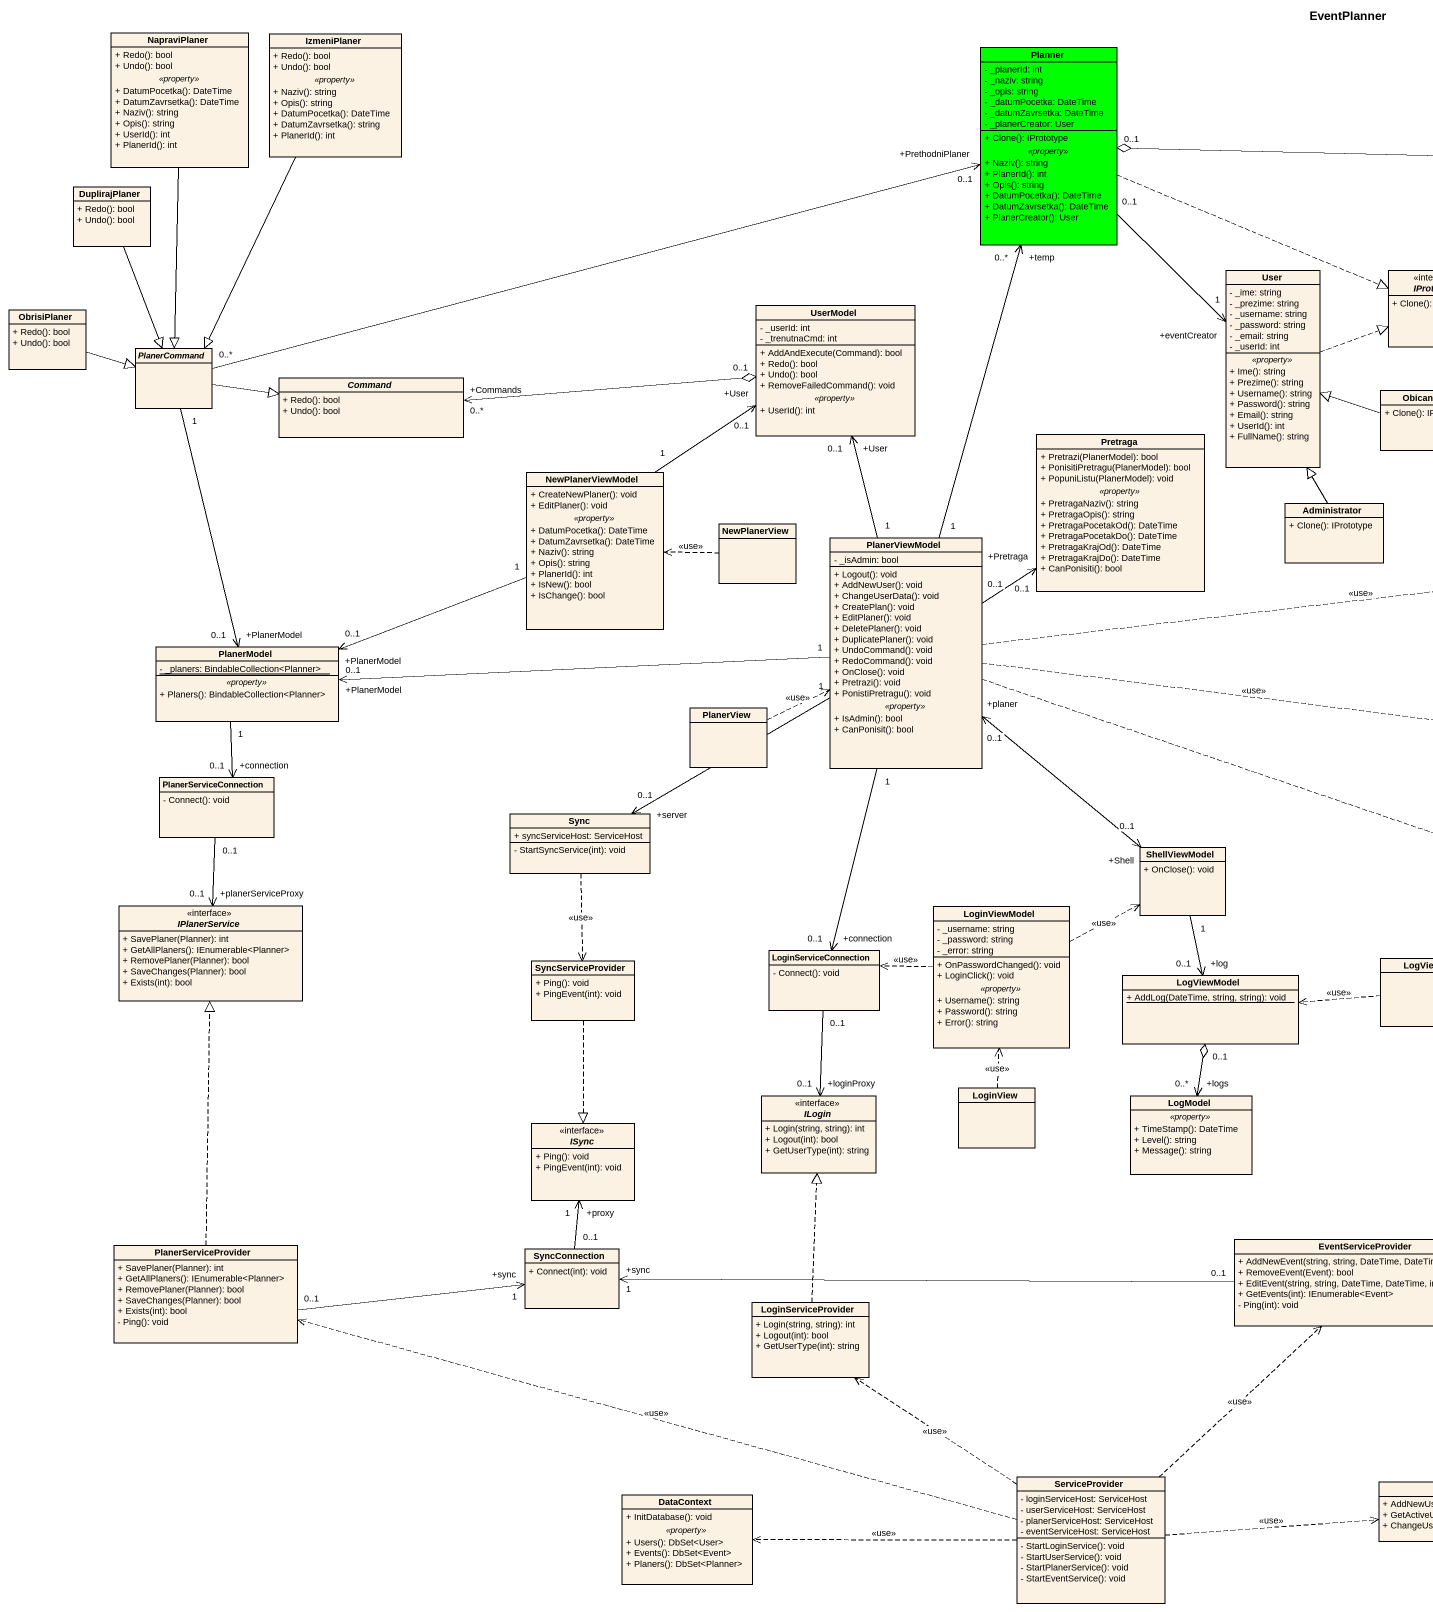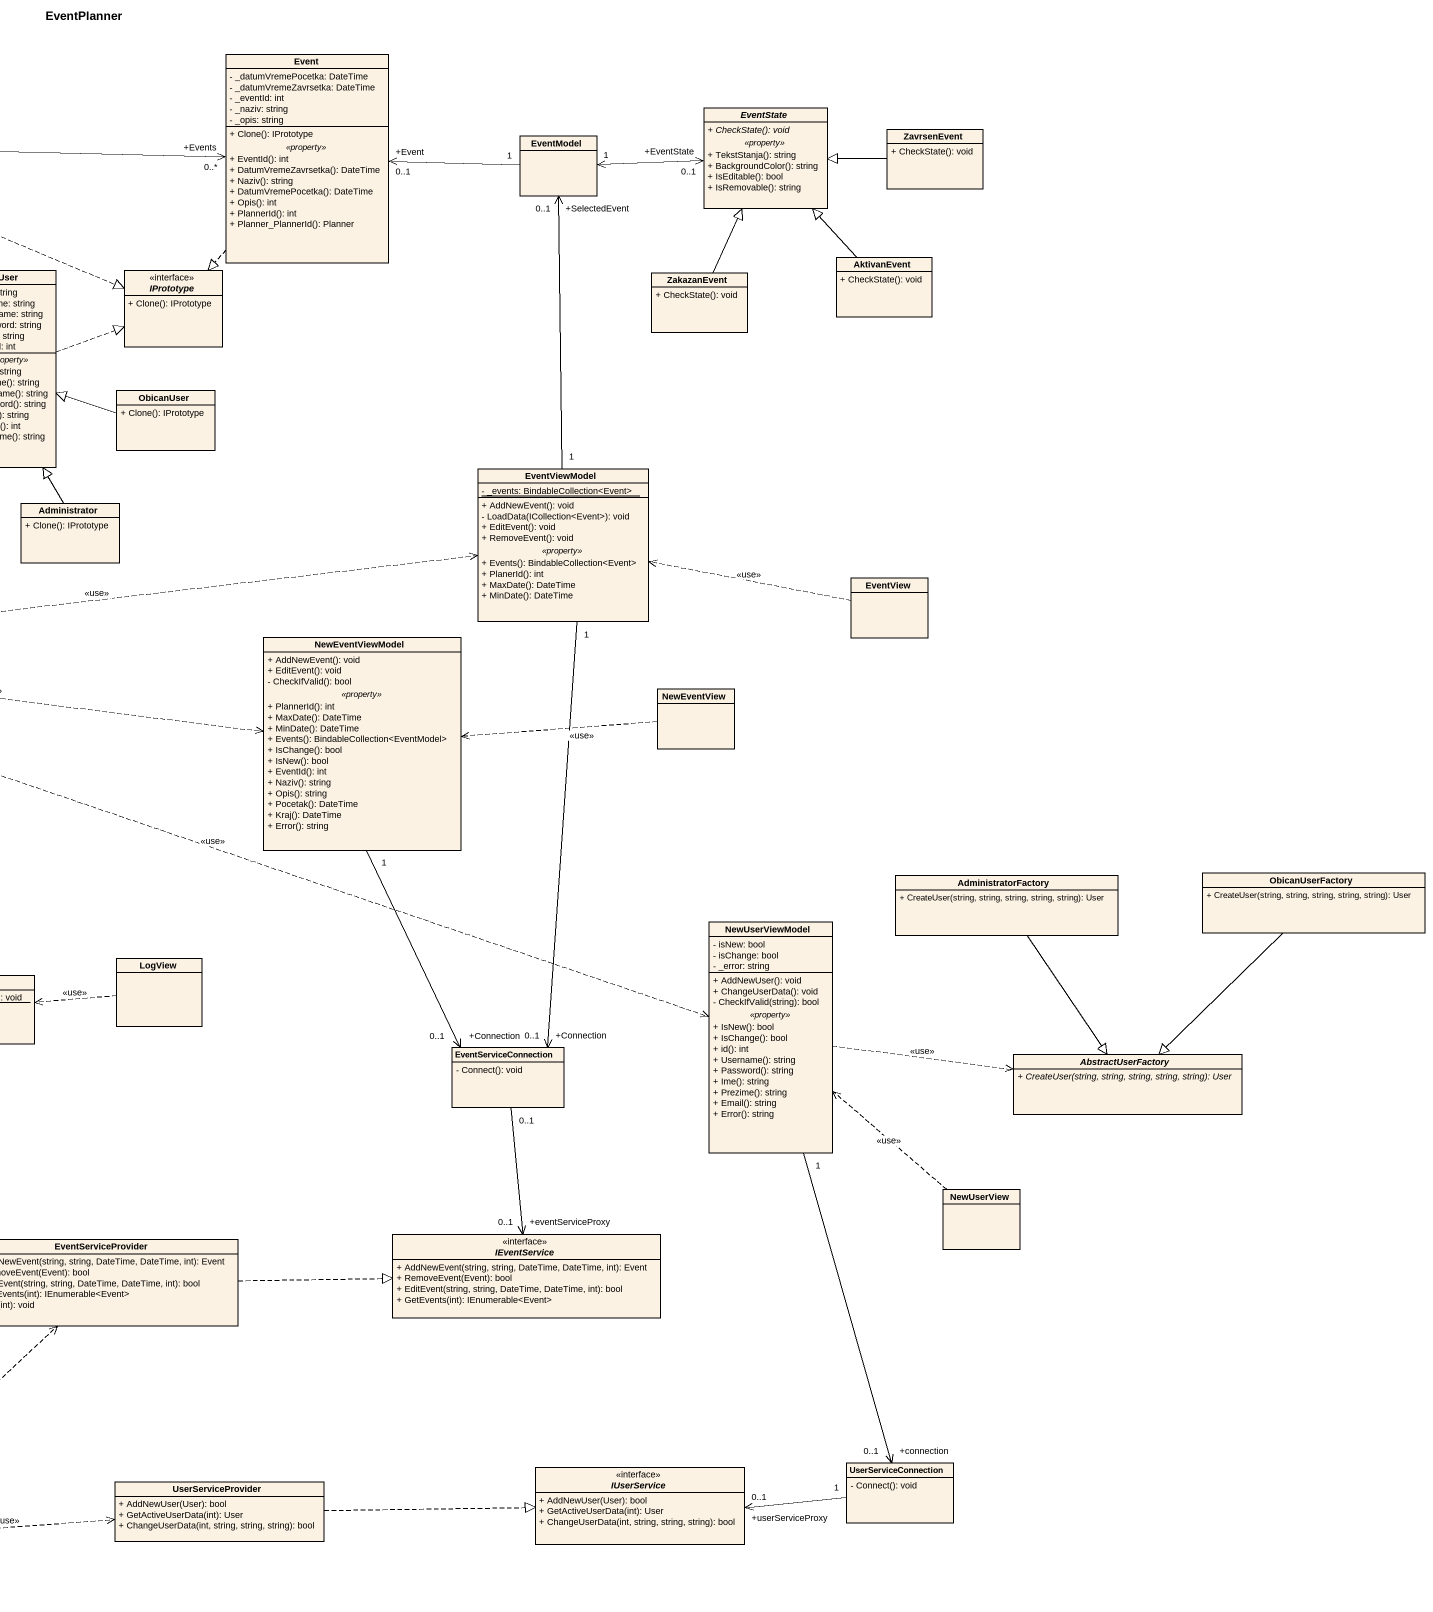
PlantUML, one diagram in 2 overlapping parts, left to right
@startuml
title EventPlanner
hide circle
hide empty members
skinparam classAttributeIconSize 0
class NapraviPlaner {
  + Redo(): bool
  + Undo(): bool
  .. <<property>> ..
  + DatumPocetka(): DateTime
  + DatumZavrsetka(): DateTime
  + Naziv(): string
  + Opis(): string
  + UserId(): int
  + PlanerId(): int
}
class IzmeniPlaner {
  + Redo(): bool
  + Undo(): bool
  .. <<property>> ..
  + Naziv(): string
  + Opis(): string
  + DatumPocetka(): DateTime
  + DatumZavrsetka(): string
  + PlanerId(): int
}
class Planner #00FF00 {
  - _planerId: int
  - _naziv: string
  - _opis: string
  - _datumPocetka: DateTime
  - _datumZavrsetka: DateTime
  - _planerCreator: User
  --
  + Clone(): IPrototype
  .. <<property>> ..
  + Naziv(): string
  + PlanerId(): int
  + Opis(): string
  + DatumPocetka(): DateTime
  + DatumZavrsetka(): DateTime
  + PlanerCreator(): User
}
class Event {
  - _datumVremePocetka: DateTime
  - _datumVremeZavrsetka: DateTime
  - _eventId: int
  - _naziv: string
  - _opis: string
  --
  + Clone(): IPrototype
  .. <<property>> ..
  + EventId(): int
  + DatumVremeZavrsetka(): DateTime
  + Naziv(): string
  + DatumVremePocetka(): DateTime
  + Opis(): int
  + PlannerId(): int
  + Planner_PlannerId(): Planner
}
abstract class EventState {
  {abstract} + CheckState(): void
  .. <<property>> ..
  + TekstStanja(): string
  + BackgroundColor(): string
  + IsEditable(): bool
  + IsRemovable(): string
}
class EventModel
class ZavrsenEvent {
  + CheckState(): void
}
class DuplirajPlaner {
  + Redo(): bool
  + Undo(): bool
}
class AktivanEvent {
  + CheckState(): void
}
class User {
  - _ime: string
  - _prezime: string
  - _username: string
  - _password: string
  - _email: string
  - _userId: int
  .. <<property>> ..
  + Ime(): string
  + Prezime(): string
  + Username(): string
  + Password(): string
  + Email(): string
  + UserId(): int
  + FullName(): string
}
interface IPrototype {
  + Clone(): IPrototype
}
class ZakazanEvent {
  + CheckState(): void
}
class ObrisiPlaner {
  + Redo(): bool
  + Undo(): bool
}
class UserModel {
  - _userId: int
  - _trenutnaCmd: int
  --
  + AddAndExecute(Command): bool
  + Redo(): bool
  + Undo(): bool
  + RemoveFailedCommand(): void
  .. <<property>> ..
  + UserId(): int
}
abstract class PlanerCommand
abstract class Command {
  + Redo(): bool
  + Undo(): bool
}
class ObicanUser {
  + Clone(): IPrototype
}
class Pretraga {
  + Pretrazi(PlanerModel): bool
  + PonisitiPretragu(PlanerModel): bool
  + PopuniListu(PlanerModel): void
  .. <<property>> ..
  + PretragaNaziv(): string
  + PretragaOpis(): string
  + PretragaPocetakOd(): DateTime
  + PretragaPocetakDo(): DateTime
  + PretragaKrajOd(): DateTime
  + PretragaKrajDo(): DateTime
  + CanPonisiti(): bool
}
class NewPlanerViewModel {
  + CreateNewPlaner(): void
  + EditPlaner(): void
  .. <<property>> ..
  + DatumPocetka(): DateTime
  + DatumZavrsetka(): DateTime
  + Naziv(): string
  + Opis(): string
  + PlanerId(): int
  + IsNew(): bool
  + IsChange(): bool
}
class EventViewModel {
  {static} - _events: BindableCollection<Event>
  --
  + AddNewEvent(): void
  - LoadData(ICollection<Event>): void
  + EditEvent(): void
  + RemoveEvent(): void
  .. <<property>> ..
  + Events(): BindableCollection<Event>
  + PlanerId(): int
  + MaxDate(): DateTime
  + MinDate(): DateTime
}
class NewPlanerView
class Administrator {
  + Clone(): IPrototype
}
class PlanerViewModel {
  - _isAdmin: bool
  --
  + Logout(): void
  + AddNewUser(): void
  + ChangeUserData(): void
  + CreatePlan(): void
  + EditPlaner(): void
  + DeletePlaner(): void
  + DuplicatePlaner(): void
  + UndoCommand(): void
  + RedoCommand(): void
  + OnClose(): void
  + Pretrazi(): void
  + PonistiPretragu(): void
  .. <<property>> ..
  + IsAdmin(): bool
  + CanPonisit(): bool
}
class EventView
class PlanerModel {
  {static} - _planers: BindableCollection<Planner>
  .. <<property>> ..
  + Planers(): BindableCollection<Planner>
}
class NewEventViewModel {
  + AddNewEvent(): void
  + EditEvent(): void
  - CheckIfValid(): bool
  .. <<property>> ..
  + PlannerId(): int
  + MaxDate(): DateTime
  + MinDate(): DateTime
  + Events(): BindableCollection<EventModel>
  + IsChange(): bool
  + IsNew(): bool
  + EventId(): int
  + Naziv(): string
  + Opis(): string
  + Pocetak(): DateTime
  + Kraj(): DateTime
  + Error(): string
}
class NewEventView
class PlanerView
class PlanerServiceConnection {
  - Connect(): void
}
class Sync {
  + syncServiceHost: ServiceHost
  - StartSyncService(int): void
}
class ShellViewModel {
  + OnClose(): void
}
class AdministratorFactory {
  + CreateUser(string, string, string, string, string): User
}
class ObicanUserFactory {
  + CreateUser(string, string, string, string, string): User
}
interface IPlanerService {
  + SavePlaner(Planner): int
  + GetAllPlaners(): IEnumerable<Planner>
  + RemovePlaner(Planner): bool
  + SaveChanges(Planner): bool
  + Exists(int): bool
}
class LoginViewModel {
  - _username: string
  - _password: string
  - _error: string
  --
  + OnPasswordChanged(): void
  + LoginClick(): void
  .. <<property>> ..
  + Username(): string
  + Password(): string
  + Error(): string
}
class LoginServiceConnection {
  - Connect(): void
}
class LogView
class NewUserViewModel {
  - isNew: bool
  - isChange: bool
  - _error: string
  --
  + AddNewUser(): void
  + ChangeUserData(): void
  - CheckIfValid(string): bool
  .. <<property>> ..
  + IsNew(): bool
  + IsChange(): bool
  + id(): int
  + Username(): string
  + Password(): string
  + Ime(): string
  + Prezime(): string
  + Email(): string
  + Error(): string
}
class SyncServiceProvider {
  + Ping(): void
  + PingEvent(int): void
}
class LogViewModel {
  {static} + AddLog(DateTime, string, string): void
}
class EventServiceConnection {
  - Connect(): void
}
abstract class AbstractUserFactory {
  {abstract} + CreateUser(string, string, string, string, string): User
}
interface ILogin {
  + Login(string, string): int
  + Logout(int): bool
  + GetUserType(int): string
}
class LoginView
class LogModel {
  .. <<property>> ..
  + TimeStamp(): DateTime
  + Level(): string
  + Message(): string
}
interface ISync {
  + Ping(): void
  + PingEvent(int): void
}
class NewUserView
class PlanerServiceProvider {
  + SavePlaner(Planner): int
  + GetAllPlaners(): IEnumerable<Planner>
  + RemovePlaner(Planner): bool
  + SaveChanges(Planner): bool
  + Exists(int): bool
  - Ping(): void
}
class SyncConnection {
  + Connect(int): void
}
class EventServiceProvider {
  + AddNewEvent(string, string, DateTime, DateTime, int): Event
  + RemoveEvent(Event): bool
  + EditEvent(string, string, DateTime, DateTime, int): bool
  + GetEvents(int): IEnumerable<Event>
  - Ping(int): void
}
interface IEventService {
  + AddNewEvent(string, string, DateTime, DateTime, int): Event
  + RemoveEvent(Event): bool
  + EditEvent(string, string, DateTime, DateTime, int): bool
  + GetEvents(int): IEnumerable<Event>
}
class LoginServiceProvider {
  + Login(string, string): int
  + Logout(int): bool
  + GetUserType(int): string
}
class UserServiceConnection {
  - Connect(): void
}
class DataContext {
  + InitDatabase(): void
  .. <<property>> ..
  + Users(): DbSet<User>
  + Events(): DbSet<Event>
  + Planers(): DbSet<Planner>
}
class ServiceProvider {
  - loginServiceHost: ServiceHost
  - userServiceHost: ServiceHost
  - planerServiceHost: ServiceHost
  - eventServiceHost: ServiceHost
  - StartLoginService(): void
  - StartUserService(): void
  - StartPlanerService(): void
  - StartEventService(): void
}
class UserServiceProvider {
  + AddNewUser(User): bool
  + GetActiveUserData(int): User
  + ChangeUserData(int, string, string, string): bool
}
interface IUserService {
  + AddNewUser(User): bool
  + GetActiveUserData(int): User
  + ChangeUserData(int, string, string, string): bool
}
NapraviPlaner --|> PlanerCommand
IzmeniPlaner --|> PlanerCommand
Planner "0..1" o-right-> "+Events\n0..*" Event
Planner .right.|> IPrototype
Planner "+temp\n0..*" <-- "1" PlanerViewModel
Planner -- PlanerViewModel
Event "+Event\n0..1" <-right- "1" EventModel
Event ..|> IPrototype
EventState "+EventState\n0..1" <-left-> "1" EventModel
ZavrsenEvent -left-|> EventState
DuplirajPlaner --|> PlanerCommand
AktivanEvent -up-|> EventState
User "+eventCreator\n1" <-up- "0..1" Planner
User .right.|> IPrototype
ZakazanEvent -up-|> EventState
ObrisiPlaner -right-|> PlanerCommand
UserModel "+User\n0..1" <-- "1" PlanerViewModel
PlanerCommand "0..*" -right-> "+PrethodniPlaner\n0..1" Planner
PlanerCommand -right-|> Command
Command "+Commands\n0..*" <-right-o "0..1" UserModel
ObicanUser -left-|> User
Pretraga "+Pretraga\n0..1" <-- "0..1" PlanerViewModel
NewPlanerViewModel "1" -up-> "+User\n0..1" UserModel
EventViewModel "1" -up-> "+SelectedEvent\n0..1" EventModel
NewPlanerView .left.> NewPlanerViewModel : <<use>>
Administrator -up-|> User
PlanerViewModel .right.> EventViewModel : <<use>>
PlanerViewModel .right.> NewEventViewModel : <<use>>
PlanerViewModel "+planer\n0..1" <--> "+Shell\n0..1" ShellViewModel
PlanerViewModel .right.> NewUserViewModel : <<use>>
EventView .left.> EventViewModel : <<use>>
PlanerModel "+PlanerModel\n0..1" <-up- "1" PlanerCommand
PlanerModel "+PlanerModel\n0..1" <-right- "1" NewPlanerViewModel
PlanerModel "+PlanerModel\n0..1" <-right- "1" PlanerViewModel
NewEventView .left.> NewEventViewModel : <<use>>
PlanerView .right.> PlanerViewModel : <<use>>
PlanerServiceConnection "+connection\n0..1" <-up- "1" PlanerModel
Sync "+server\n0..1" <-right- "1" PlanerViewModel
Sync ..> SyncServiceProvider : <<use>>
AdministratorFactory --|> AbstractUserFactory
ObicanUserFactory --|> AbstractUserFactory
IPlanerService "+planerServiceProxy\n0..1" <-up- "0..1" PlanerServiceConnection
LoginViewModel .right.> ShellViewModel : <<use>>
LoginViewModel .left.> LoginServiceConnection : <<use>>
LoginServiceConnection "+connection\n0..1" <-up- "1" PlanerViewModel
LogView .left.> LogViewModel : <<use>>
NewUserViewModel .right.> AbstractUserFactory : <<use>>
SyncServiceProvider ..|> ISync
LogViewModel "+log\n0..1" <-up- "1" ShellViewModel
EventServiceConnection "+Connection\n0..1" <-up- "1" EventViewModel
EventServiceConnection "+Connection\n0..1" <-up- "1" NewEventViewModel
EventServiceConnection "0..1" --> "+eventServiceProxy\n0..1" IEventService
ILogin "+loginProxy\n0..1" <-up- "0..1" LoginServiceConnection
LoginView .up.> LoginViewModel : <<use>>
LogModel "+logs\n0..*" <-up-o "0..1" LogViewModel
NewUserView .up.> NewUserViewModel : <<use>>
PlanerServiceProvider .up.|> IPlanerService
PlanerServiceProvider "0..1" -right-> "+sync\n1" SyncConnection
SyncConnection "0..1" -up-> "+proxy\n1" ISync
EventServiceProvider "0..1" -left-> "+sync\n1" SyncConnection
EventServiceProvider .right.|> IEventService
LoginServiceProvider .up.|> ILogin
UserServiceConnection "+connection\n0..1" <-up- "1" NewUserViewModel
ServiceProvider .left.> PlanerServiceProvider : <<use>>
ServiceProvider .up.> EventServiceProvider : <<use>>
ServiceProvider .up.> LoginServiceProvider : <<use>>
ServiceProvider .left.> DataContext : <<use>>
ServiceProvider .right.> UserServiceProvider : <<use>>
UserServiceProvider .right.|> IUserService
IUserService "+userServiceProxy\n0..1" <-right- "1" UserServiceConnection
@enduml
